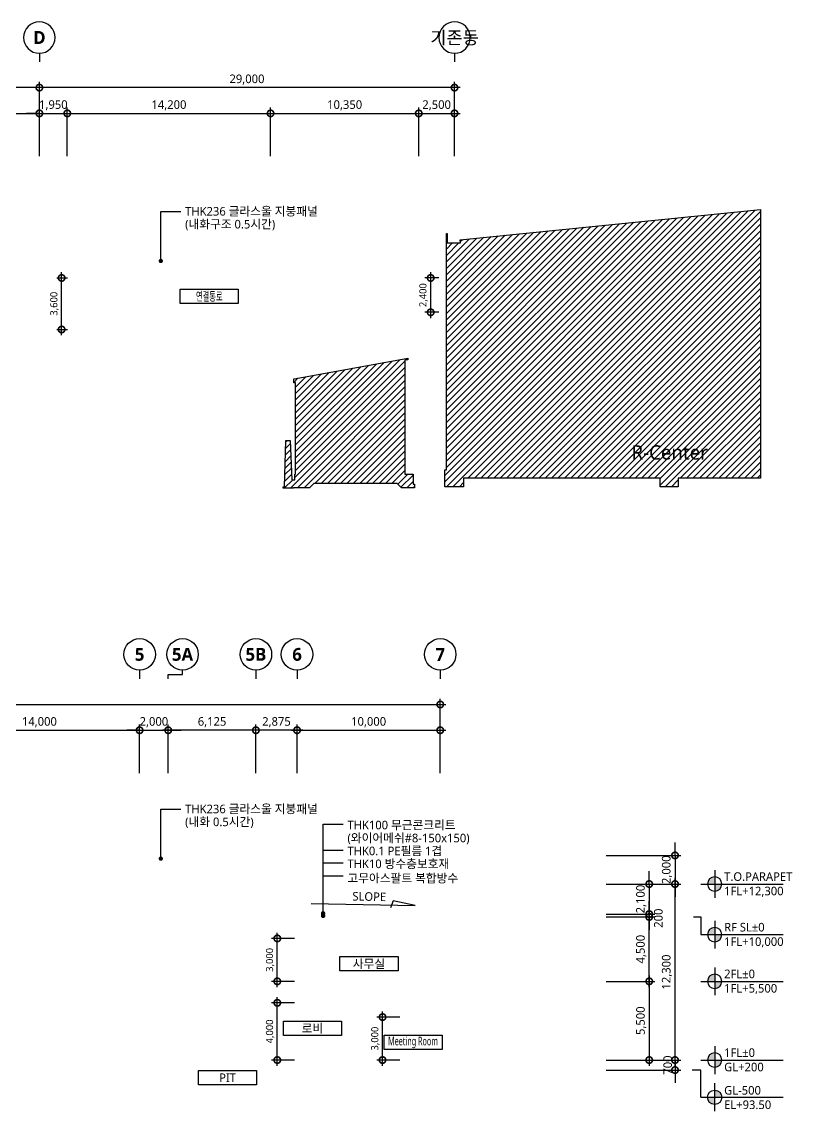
# Model space of a CAD drawing. Header units: millimetres. Extents: x 16690 to 499091, y 5875 to 101442.
# Drawn here: x 251222 to 305036, y 22869 to 98995 of the extents above; entities that cross this region are included whole.
import ezdxf
from ezdxf.enums import TextEntityAlignment as Align

# ---------------------------------------------------------------- set-up
doc = ezdxf.new("R2010")
doc.units = ezdxf.units.MM
doc.header["$LTSCALE"] = 200
doc.layers.get('DEFPOINTS').update_dxf_attribs({"color": 137})
for name, color, linetype in [('DIM', 7, 'Continuous'), ('DIM-INT', 7, 'Continuous'), ('HAT', 8, 'Continuous'), ('SYM-BUB', 3, 'Continuous'), ('SYM-LEAD', 6, 'Continuous'), ('SYM-LEVEL', 7, 'Continuous'), ('TEXT', 3, 'Continuous'), ('TEXT-NOTE', 6, 'Continuous')]:
    doc.layers.add(name, color=color, linetype=linetype)
doc.styles.add('$0$스타일1', font='malgun.ttf')
doc.styles.add('맑은고딕B', font='malgunbd.ttf')
doc.styles.add('스타일1', font='malgun.ttf')
doc.dimstyles.new('CJA', dxfattribs={"dimscale": 300, "dimtxt": 2.7, "dimasz": 1, "dimexe": 2, "dimexo": 3, "dimgap": 1, "dimtad": 1, "dimdec": 0, "dimzin": 1, "dimdsep": 46, "dimlunit": 6, "dimtxsty": '$0$스타일1', "dimblk": 'CJDOT', "dimcen": 0.09, "dimdle": 1, "dimclrd": 256, "dimclre": 256, "dimclrt": 3, "dimadec": 0, "dimazin": 0, "dimtfac": 1, "dimtdec": 0, "dimtix": 1, "dimtmove": 2, "dimatfit": 3, "dimldrblk": 'CJDOT', "dimfxl": 1, "dimtolj": 1, "dimtzin": 1, "dimarcsym": 0})
doc.dimstyles.new('DIM-QD 1', dxfattribs={"dimtxt": 3, "dimasz": 1.5, "dimexe": 1, "dimexo": 0, "dimgap": 1, "dimtad": 1, "dimdec": 3, "dimdsep": 46, "dimlunit": 6, "dimtxsty": '$0$스타일1', "dimblk1": 'ARCHTICK', "dimblk2": 'ARCHTICK', "dimsah": 1, "dimcen": 0, "dimclrd": 256, "dimclre": 256, "dimclrt": 3, "dimazin": 2, "dimtfac": 1, "dimtdec": 3, "dimtix": 1, "dimtmove": 2, "dimatfit": 3, "dimldrblk": 'ARCHTICK', "dimfxl": 1, "dimtolj": 1, "dimtzin": 0, "dimarcsym": 0})
pattern_1 = [(45, (0, -2446.67), (-224.5064, 224.5064), [])]

# ---------------------------------------------------------------- blocks, each defined once
blk = doc.blocks.new('_DotSmall')
at = {"color": 0, "linetype": 'ByBlock', "const_width": 0.5}
blk.add_lwpolyline([(-0.0625, 0, 1), (0.0625, 0, 1)], format="xyb", close=True, dxfattribs=at)
blk = doc.blocks.new('*D26')
at = {"layer": 'DEFPOINTS', "color": 0, "transparency": 16777216}
for p in [(209450, 94395), (209450, 88995), (252450, 88995)]:
    blk.add_point(p, dxfattribs=at)
at = {"layer": 'DIM', "color": 7, "lineweight": -2, "transparency": 16777216}
for p, q in [((209450, 89595), (209450, 94795)), ((252450, 89595), (252450, 94795)), ((252850, 94395), (209050, 94395))]:
    blk.add_line(p, q, dxfattribs=at)
at = {"layer": 'DIM', "color": 7, "lineweight": -2, "transparency": 16777216, "xscale": 900, "yscale": 900, "zscale": 900, "rotation": 180}
blk.add_blockref('_DotSmall', (209450, 94395), dxfattribs=at)
at = {"layer": 'DIM', "color": 7, "lineweight": -2, "transparency": 16777216, "xscale": 900, "yscale": 900, "zscale": 900}
blk.add_blockref('_DotSmall', (252450, 94395), dxfattribs=at)
at = {"layer": 'DIM', "color": 3, "transparency": 16777216, "insert": (230950, 94955), "char_height": 600, "attachment_point": 5, "style": '$0$스타일1'}
blk.add_mtext('\\A1;43,000', dxfattribs=at)
blk = doc.blocks.new('CJDOT')
blk.add_line((-2, 0), (2, 0))
at = {"const_width": 0.5}
blk.add_lwpolyline([(-0.25, 0, 1), (0.25, 0, 1)], format="xyb", close=True, dxfattribs=at)
blk = doc.blocks.new('*D28')
at = {"layer": 'DEFPOINTS', "color": 0, "transparency": 16777216}
for p in [(252450, 92595), (239450, 88995), (252450, 88995)]:
    blk.add_point(p, dxfattribs=at)
at = {"layer": 'DIM', "color": 7, "lineweight": -2, "transparency": 16777216}
for p, q in [((239450, 89595), (239450, 92995)), ((252450, 89595), (252450, 92995)), ((239050, 92595), (252850, 92595))]:
    blk.add_line(p, q, dxfattribs=at)
at = {"layer": 'DIM', "color": 7, "lineweight": -2, "transparency": 16777216, "xscale": 900, "yscale": 900, "zscale": 900, "rotation": 180}
blk.add_blockref('_DotSmall', (239450, 92595), dxfattribs=at)
at = {"layer": 'DIM', "color": 7, "lineweight": -2, "transparency": 16777216, "xscale": 900, "yscale": 900, "zscale": 900}
blk.add_blockref('_DotSmall', (252450, 92595), dxfattribs=at)
at = {"layer": 'DIM', "color": 3, "transparency": 16777216, "insert": (245950, 93157), "char_height": 600, "attachment_point": 5, "style": '$0$스타일1'}
blk.add_mtext('\\A1;13,000', dxfattribs=at)
blk = doc.blocks.new('NEW_BUB')
at = {"layer": 'SYM-BUB', "color": 6}
blk.add_line((0, 3), (0, 0), dxfattribs=at)
blk.add_circle((0, 8.5), 5.5, dxfattribs=at)
at = {"layer": 'SYM-BUB', "color": 3, "style": '맑은고딕B'}
blk.add_attdef('X', text='', height=4.5, dxfattribs=at).set_placement((0, 8.5), align=Align.MIDDLE)
blk = doc.blocks.new('*D37')
at = {"layer": 'DEFPOINTS', "color": 0, "transparency": 16777216}
for p in [(252450, 94395), (252450, 88995), (281450, 88995)]:
    blk.add_point(p, dxfattribs=at)
at = {"layer": 'DIM', "color": 7, "lineweight": -2, "transparency": 16777216}
for p, q in [((252450, 89595), (252450, 94795)), ((281450, 89595), (281450, 94795)), ((281850, 94395), (252050, 94395))]:
    blk.add_line(p, q, dxfattribs=at)
at = {"layer": 'DIM', "color": 7, "lineweight": -2, "transparency": 16777216, "xscale": 900, "yscale": 900, "zscale": 900, "rotation": 180}
blk.add_blockref('_DotSmall', (252450, 94395), dxfattribs=at)
at = {"layer": 'DIM', "color": 7, "lineweight": -2, "transparency": 16777216, "xscale": 900, "yscale": 900, "zscale": 900}
blk.add_blockref('_DotSmall', (281450, 94395), dxfattribs=at)
at = {"layer": 'DIM', "color": 3, "transparency": 16777216, "insert": (266950, 94955), "char_height": 600, "attachment_point": 5, "style": '$0$스타일1'}
blk.add_mtext('\\A1;29,000', dxfattribs=at)
blk = doc.blocks.new('*D38')
at = {"layer": 'DEFPOINTS', "color": 0, "transparency": 16777216}
for p in [(254400, 92595), (252450, 88995), (254400, 88995)]:
    blk.add_point(p, dxfattribs=at)
at = {"layer": 'DIM', "color": 7, "lineweight": -2, "transparency": 16777216}
for p, q in [((252450, 89595), (252450, 92995)), ((254400, 89595), (254400, 92995)), ((252450, 92595), (251550, 92595)), ((252450, 92595), (254400, 92595)), ((254400, 92595), (255300, 92595))]:
    blk.add_line(p, q, dxfattribs=at)
at = {"layer": 'DIM', "color": 7, "lineweight": -2, "transparency": 16777216, "xscale": 900, "yscale": 900, "zscale": 900}
blk.add_blockref('_DotSmall', (252450, 92595), dxfattribs=at)
at = {"layer": 'DIM', "color": 7, "lineweight": -2, "transparency": 16777216, "xscale": 900, "yscale": 900, "zscale": 900, "rotation": 180}
blk.add_blockref('_DotSmall', (254400, 92595), dxfattribs=at)
at = {"layer": 'DIM', "color": 3, "transparency": 16777216, "insert": (253425, 93157), "char_height": 600, "attachment_point": 5, "style": '$0$스타일1'}
blk.add_mtext('\\A1;1,950', dxfattribs=at)
blk = doc.blocks.new('*D39')
at = {"layer": 'DEFPOINTS', "color": 0, "transparency": 16777216}
for p in [(268600, 92595), (254400, 88995), (268600, 88995)]:
    blk.add_point(p, dxfattribs=at)
at = {"layer": 'DIM', "color": 7, "lineweight": -2, "transparency": 16777216}
for p, q in [((254400, 89595), (254400, 92995)), ((268600, 89595), (268600, 92995)), ((254000, 92595), (269000, 92595))]:
    blk.add_line(p, q, dxfattribs=at)
at = {"layer": 'DIM', "color": 7, "lineweight": -2, "transparency": 16777216, "xscale": 900, "yscale": 900, "zscale": 900, "rotation": 180}
blk.add_blockref('_DotSmall', (254400, 92595), dxfattribs=at)
at = {"layer": 'DIM', "color": 7, "lineweight": -2, "transparency": 16777216, "xscale": 900, "yscale": 900, "zscale": 900}
blk.add_blockref('_DotSmall', (268600, 92595), dxfattribs=at)
at = {"layer": 'DIM', "color": 3, "transparency": 16777216, "insert": (261500, 93157), "char_height": 600, "attachment_point": 5, "style": '$0$스타일1'}
blk.add_mtext('\\A1;14,200', dxfattribs=at)
blk = doc.blocks.new('*D40')
at = {"layer": 'DEFPOINTS', "color": 0, "transparency": 16777216}
for p in [(278950, 92595), (268600, 88995), (278950, 88995)]:
    blk.add_point(p, dxfattribs=at)
at = {"layer": 'DIM', "color": 7, "lineweight": -2, "transparency": 16777216}
for p, q in [((268600, 89595), (268600, 92995)), ((278950, 89595), (278950, 92995)), ((268200, 92595), (279350, 92595))]:
    blk.add_line(p, q, dxfattribs=at)
at = {"layer": 'DIM', "color": 7, "lineweight": -2, "transparency": 16777216, "xscale": 900, "yscale": 900, "zscale": 900, "rotation": 180}
blk.add_blockref('_DotSmall', (268600, 92595), dxfattribs=at)
at = {"layer": 'DIM', "color": 7, "lineweight": -2, "transparency": 16777216, "xscale": 900, "yscale": 900, "zscale": 900}
blk.add_blockref('_DotSmall', (278950, 92595), dxfattribs=at)
at = {"layer": 'DIM', "color": 3, "transparency": 16777216, "insert": (273775, 93157), "char_height": 600, "attachment_point": 5, "style": '$0$스타일1'}
blk.add_mtext('\\A1;10,350', dxfattribs=at)
blk = doc.blocks.new('*D41')
at = {"layer": 'DEFPOINTS', "color": 0, "transparency": 16777216}
for p in [(281450, 92595), (278950, 88995), (281450, 88995)]:
    blk.add_point(p, dxfattribs=at)
at = {"layer": 'DIM', "color": 7, "lineweight": -2, "transparency": 16777216}
for p, q in [((278950, 89595), (278950, 92995)), ((281450, 89595), (281450, 92995)), ((278550, 92595), (281850, 92595))]:
    blk.add_line(p, q, dxfattribs=at)
at = {"layer": 'DIM', "color": 7, "lineweight": -2, "transparency": 16777216, "xscale": 900, "yscale": 900, "zscale": 900, "rotation": 180}
blk.add_blockref('_DotSmall', (278950, 92595), dxfattribs=at)
at = {"layer": 'DIM', "color": 7, "lineweight": -2, "transparency": 16777216, "xscale": 900, "yscale": 900, "zscale": 900}
blk.add_blockref('_DotSmall', (281450, 92595), dxfattribs=at)
at = {"layer": 'DIM', "color": 3, "transparency": 16777216, "insert": (280200, 93155), "char_height": 600, "attachment_point": 5, "style": '$0$스타일1'}
blk.add_mtext('\\A1;2,500', dxfattribs=at)
blk = doc.blocks.new('*D47')
at = {"layer": 'DEFPOINTS', "color": 0, "transparency": 16777216}
for p in [(280450, 51290), (209450, 45890), (280450, 45890)]:
    blk.add_point(p, dxfattribs=at)
at = {"layer": 'DIM', "color": 7, "lineweight": -2, "transparency": 16777216}
for p, q in [((209050, 51290), (280850, 51290)), ((209450, 46490), (209450, 51690)), ((280450, 46490), (280450, 51690))]:
    blk.add_line(p, q, dxfattribs=at)
at = {"layer": 'DIM', "color": 7, "lineweight": -2, "transparency": 16777216, "xscale": 900, "yscale": 900, "zscale": 900, "rotation": 180}
blk.add_blockref('_DotSmall', (209450, 51290), dxfattribs=at)
at = {"layer": 'DIM', "color": 7, "lineweight": -2, "transparency": 16777216, "xscale": 900, "yscale": 900, "zscale": 900}
blk.add_blockref('_DotSmall', (280450, 51290), dxfattribs=at)
at = {"layer": 'DIM', "color": 3, "transparency": 16777216, "insert": (244950, 51852), "char_height": 600, "attachment_point": 5, "style": '스타일1'}
blk.add_mtext('\\A1;71,000', dxfattribs=at)
blk = doc.blocks.new('*D50')
at = {"layer": 'DEFPOINTS', "color": 0, "transparency": 16777216}
for p in [(280450, 49490), (270450, 45890), (280450, 45890)]:
    blk.add_point(p, dxfattribs=at)
at = {"layer": 'DIM', "color": 7, "lineweight": -2, "transparency": 16777216}
for p, q in [((270050, 49490), (280850, 49490)), ((270450, 46490), (270450, 49890)), ((280450, 46490), (280450, 49890))]:
    blk.add_line(p, q, dxfattribs=at)
at = {"layer": 'DIM', "color": 7, "lineweight": -2, "transparency": 16777216, "xscale": 900, "yscale": 900, "zscale": 900, "rotation": 180}
blk.add_blockref('_DotSmall', (270450, 49490), dxfattribs=at)
at = {"layer": 'DIM', "color": 7, "lineweight": -2, "transparency": 16777216, "xscale": 900, "yscale": 900, "zscale": 900}
blk.add_blockref('_DotSmall', (280450, 49490), dxfattribs=at)
at = {"layer": 'DIM', "color": 3, "transparency": 16777216, "insert": (275450, 50052), "char_height": 600, "attachment_point": 5, "style": '스타일1'}
blk.add_mtext('\\A1;10,000', dxfattribs=at)
blk = doc.blocks.new('*D51')
at = {"layer": 'DEFPOINTS', "color": 0, "transparency": 16777216}
for p in [(259450, 49490), (245450, 45890), (259450, 45890)]:
    blk.add_point(p, dxfattribs=at)
at = {"layer": 'DIM', "color": 7, "lineweight": -2, "transparency": 16777216}
for p, q in [((245050, 49490), (259850, 49490)), ((245450, 46490), (245450, 49890)), ((259450, 46490), (259450, 49890))]:
    blk.add_line(p, q, dxfattribs=at)
at = {"layer": 'DIM', "color": 7, "lineweight": -2, "transparency": 16777216, "xscale": 900, "yscale": 900, "zscale": 900, "rotation": 180}
blk.add_blockref('_DotSmall', (245450, 49490), dxfattribs=at)
at = {"layer": 'DIM', "color": 7, "lineweight": -2, "transparency": 16777216, "xscale": 900, "yscale": 900, "zscale": 900}
blk.add_blockref('_DotSmall', (259450, 49490), dxfattribs=at)
at = {"layer": 'DIM', "color": 3, "transparency": 16777216, "insert": (252450, 50052), "char_height": 600, "attachment_point": 5, "style": '스타일1'}
blk.add_mtext('\\A1;14,000', dxfattribs=at)
blk = doc.blocks.new('*D52')
at = {"layer": 'DEFPOINTS', "color": 0, "transparency": 16777216}
for p in [(291450, 38744), (296850, 38744), (291450, 26444)]:
    blk.add_point(p, dxfattribs=at)
at = {"layer": 'DIM', "color": 7, "lineweight": -2, "transparency": 16777216}
for p, q in [((296850, 26044), (296850, 39144)), ((292050, 38744), (297250, 38744)), ((292050, 26444), (297250, 26444))]:
    blk.add_line(p, q, dxfattribs=at)
at = {"layer": 'DIM', "color": 7, "lineweight": -2, "transparency": 16777216, "xscale": 900, "yscale": 900, "zscale": 900}
for p, rotation in [((296850, 38744), 90), ((296850, 26444), 270)]:
    blk.add_blockref('_DotSmall', p, dxfattribs=dict(at, rotation=rotation))
at = {"layer": 'DIM', "color": 3, "transparency": 16777216, "insert": (296288, 32594), "char_height": 600, "attachment_point": 5, "rotation": 90, "style": '$0$스타일1'}
blk.add_mtext('\\A1;12,300', dxfattribs=at)
blk = doc.blocks.new('*D53')
at = {"layer": 'DEFPOINTS', "color": 0, "transparency": 16777216}
for p in [(291450, 31944), (291450, 26444), (295050, 26444)]:
    blk.add_point(p, dxfattribs=at)
at = {"layer": 'DIM', "color": 7, "lineweight": -2, "transparency": 16777216}
for p, q in [((295050, 32344), (295050, 26044)), ((292050, 31944), (295450, 31944)), ((292050, 26444), (295450, 26444))]:
    blk.add_line(p, q, dxfattribs=at)
at = {"layer": 'DIM', "color": 7, "lineweight": -2, "transparency": 16777216, "xscale": 900, "yscale": 900, "zscale": 900}
for p, rotation in [((295050, 31944), 90), ((295050, 26444), 270)]:
    blk.add_blockref('_DotSmall', p, dxfattribs=dict(at, rotation=rotation))
at = {"layer": 'DIM', "color": 3, "transparency": 16777216, "insert": (294490, 29194), "char_height": 600, "attachment_point": 5, "rotation": 90, "style": '$0$스타일1'}
blk.add_mtext('\\A1;5,500', dxfattribs=at)
blk = doc.blocks.new('*D54')
at = {"layer": 'DEFPOINTS', "color": 0, "transparency": 16777216}
for p in [(291450, 36444), (295050, 36444), (291450, 31944)]:
    blk.add_point(p, dxfattribs=at)
at = {"layer": 'DIM', "color": 7, "lineweight": -2, "transparency": 16777216}
for p, q in [((295050, 31544), (295050, 36844)), ((292050, 36444), (295450, 36444)), ((292050, 31944), (295450, 31944))]:
    blk.add_line(p, q, dxfattribs=at)
at = {"layer": 'DIM', "color": 7, "lineweight": -2, "transparency": 16777216, "xscale": 900, "yscale": 900, "zscale": 900}
for p, rotation in [((295050, 36444), 90), ((295050, 31944), 270)]:
    blk.add_blockref('_DotSmall', p, dxfattribs=dict(at, rotation=rotation))
at = {"layer": 'DIM', "color": 3, "transparency": 16777216, "insert": (294490, 34194), "char_height": 600, "attachment_point": 5, "rotation": 90, "style": '$0$스타일1'}
blk.add_mtext('\\A1;4,500', dxfattribs=at)
blk = doc.blocks.new('*D55')
at = {"layer": 'DEFPOINTS', "color": 0, "transparency": 16777216}
for p in [(291450, 26444), (291450, 25744), (296850, 25744)]:
    blk.add_point(p, dxfattribs=at)
at = {"layer": 'DIM', "color": 7, "lineweight": -2, "transparency": 16777216}
for p, q in [((296850, 26444), (296850, 27344)), ((292050, 26444), (297250, 26444)), ((296850, 26444), (296850, 25744)), ((292050, 25744), (297250, 25744)), ((296850, 25744), (296850, 24844))]:
    blk.add_line(p, q, dxfattribs=at)
at = {"layer": 'DIM', "color": 7, "lineweight": -2, "transparency": 16777216, "xscale": 900, "yscale": 900, "zscale": 900}
for p, rotation in [((296850, 26444), 270), ((296850, 25744), 90)]:
    blk.add_blockref('_DotSmall', p, dxfattribs=dict(at, rotation=rotation))
at = {"layer": 'DIM', "color": 3, "transparency": 16777216, "insert": (296340, 26094), "char_height": 600, "attachment_point": 5, "rotation": 90, "style": '$0$스타일1'}
blk.add_mtext('\\A1;700', dxfattribs=at)
blk = doc.blocks.new('*D56')
at = {"layer": 'DEFPOINTS', "color": 0, "transparency": 16777216}
for p in [(291450, 38744), (291450, 36644), (295050, 36644)]:
    blk.add_point(p, dxfattribs=at)
at = {"layer": 'DIM', "color": 7, "lineweight": -2, "transparency": 16777216}
for p, q in [((295050, 38744), (295050, 39644)), ((292050, 38744), (295450, 38744)), ((295050, 38744), (295050, 36644)), ((292050, 36644), (295450, 36644)), ((295050, 36644), (295050, 35744))]:
    blk.add_line(p, q, dxfattribs=at)
at = {"layer": 'DIM', "color": 7, "lineweight": -2, "transparency": 16777216, "xscale": 900, "yscale": 900, "zscale": 900}
for p, rotation in [((295050, 38744), 270), ((295050, 36644), 90)]:
    blk.add_blockref('_DotSmall', p, dxfattribs=dict(at, rotation=rotation))
at = {"layer": 'DIM', "color": 3, "transparency": 16777216, "insert": (294488, 37694), "char_height": 600, "attachment_point": 5, "rotation": 90, "style": '$0$스타일1'}
blk.add_mtext('\\A1;2,100', dxfattribs=at)
blk = doc.blocks.new('LEVEL1')
at = {"layer": 'SYM-LEVEL'}
h = blk.add_hatch(color=6, dxfattribs=at)
edge = h.paths.add_edge_path()
edge.add_ellipse((4.87, 0), major_axis=(1.77, 1.77), ratio=1, start_angle=405, end_angle=495)
edge.add_line((2.37, 0), (4.87, 0))
edge.add_line((4.87, 0), (4.87, 2.5))
edge = h.paths.add_edge_path()
edge.add_ellipse((4.87, 0), major_axis=(1.77, 1.77), ratio=1, start_angle=225, end_angle=315)
edge.add_line((7.37, 0), (4.87, 0))
edge.add_line((4.87, 0), (4.87, -2.5))
at = {"layer": 'SYM-LEVEL', "color": 6}
for p, q in [((4.87, 4.87), (4.87, -4.87)), ((0, 0), (9.74, 0)), ((9.07, 0), (28.8, 0))]:
    blk.add_line(p, q, dxfattribs=at)
blk.add_ellipse((4.87, 0), major_axis=(1.77, 1.77), ratio=1, start_param=5.497787, end_param=11.780972, dxfattribs=at)
at = {"layer": 'SYM-LEVEL', "color": 3, "style": '스타일1'}
for tag, p in [('1층-바닥마감', (8.16, 1.11)), ('EL-+100', (8.16, -3.93))]:
    blk.add_attdef(tag, p, '', height=3, dxfattribs=at)
blk = doc.blocks.new('*D46')
at = {"layer": 'DEFPOINTS', "color": 0, "transparency": 16777216}
for p in [(269070, 30444), (270870, 30444), (270870, 26444)]:
    blk.add_point(p, dxfattribs=at)
at = {"layer": 'DIM-INT', "color": 7, "lineweight": -2, "transparency": 16777216}
for p, q in [((269070, 26044), (269070, 30844)), ((270270, 30444), (268670, 30444)), ((270270, 26444), (268670, 26444))]:
    blk.add_line(p, q, dxfattribs=at)
at = {"layer": 'DIM-INT', "color": 7, "lineweight": -2, "transparency": 16777216, "xscale": 900, "yscale": 900, "zscale": 900}
for p, rotation in [((269070, 30444), 90), ((269070, 26444), 270)]:
    blk.add_blockref('_DotSmall', p, dxfattribs=dict(at, rotation=rotation))
at = {"layer": 'DIM-INT', "color": 3, "transparency": 16777216, "insert": (268570, 28444), "char_height": 500, "attachment_point": 5, "rotation": 90, "style": '스타일1'}
blk.add_mtext('\\A1;4,000', dxfattribs=at)
blk = doc.blocks.new('*D57')
at = {"layer": 'DEFPOINTS', "color": 0, "transparency": 16777216}
for p in [(291450, 40744), (291450, 38744), (296850, 38744)]:
    blk.add_point(p, dxfattribs=at)
at = {"layer": 'DIM', "color": 7, "lineweight": -2, "transparency": 16777216}
for p, q in [((296850, 40744), (296850, 41644)), ((292050, 40744), (297250, 40744)), ((296850, 40744), (296850, 38744)), ((292050, 38744), (297250, 38744)), ((296850, 38744), (296850, 37844))]:
    blk.add_line(p, q, dxfattribs=at)
at = {"layer": 'DIM', "color": 7, "lineweight": -2, "transparency": 16777216, "xscale": 900, "yscale": 900, "zscale": 900}
for p, rotation in [((296850, 40744), 270), ((296850, 38744), 90)]:
    blk.add_blockref('_DotSmall', p, dxfattribs=dict(at, rotation=rotation))
at = {"layer": 'DIM', "color": 3, "transparency": 16777216, "insert": (296290, 39744), "char_height": 600, "attachment_point": 5, "rotation": 90, "style": '$0$스타일1'}
blk.add_mtext('\\A1;2,000', dxfattribs=at)
blk = doc.blocks.new('room-1')
at = {"layer": 'TEXT-NOTE', "color": 6}
for p, q in [((0, 5), (20.29, 5)), ((0, 0), (0, 5)), ((20.29, 5), (20.29, 0)), ((20.29, 0), (0, 0))]:
    blk.add_line(p, q, dxfattribs=at)
at = {"layer": 'TEXT-NOTE', "color": 3, "style": '스타일1'}
blk.add_attdef('실명', text='', height=3, dxfattribs=at).set_placement((10.15, 2.59), align=Align.MIDDLE)
blk = doc.blocks.new('*D58')
at = {"layer": 'DEFPOINTS', "color": 0, "transparency": 16777216}
for p in [(269070, 34944), (270870, 34944), (270870, 31944)]:
    blk.add_point(p, dxfattribs=at)
at = {"layer": 'DIM-INT', "color": 7, "lineweight": -2, "transparency": 16777216}
for p, q in [((269070, 31544), (269070, 35344)), ((270270, 34944), (268670, 34944)), ((270270, 31944), (268670, 31944))]:
    blk.add_line(p, q, dxfattribs=at)
at = {"layer": 'DIM-INT', "color": 7, "lineweight": -2, "transparency": 16777216, "xscale": 900, "yscale": 900, "zscale": 900}
for p, rotation in [((269070, 34944), 90), ((269070, 31944), 270)]:
    blk.add_blockref('_DotSmall', p, dxfattribs=dict(at, rotation=rotation))
at = {"layer": 'DIM-INT', "color": 3, "transparency": 16777216, "insert": (268570, 33444), "char_height": 500, "attachment_point": 5, "rotation": 90, "style": '스타일1'}
blk.add_mtext('\\A1;3,000', dxfattribs=at)
blk = doc.blocks.new('*D73')
at = {"layer": 'DEFPOINTS', "color": 0, "transparency": 16777216}
for p in [(253058, 81095), (254005, 81095), (253058, 77495)]:
    blk.add_point(p, dxfattribs=at)
at = {"layer": 'DIM-INT', "color": 7, "lineweight": -2, "transparency": 16777216}
for p, q in [((254005, 77095), (254005, 81495)), ((253658, 81095), (254405, 81095)), ((253658, 77495), (254405, 77495))]:
    blk.add_line(p, q, dxfattribs=at)
at = {"layer": 'DIM-INT', "color": 7, "lineweight": -2, "transparency": 16777216, "xscale": 900, "yscale": 900, "zscale": 900}
for p, rotation in [((254005, 81095), 90), ((254005, 77495), 270)]:
    blk.add_blockref('_DotSmall', p, dxfattribs=dict(at, rotation=rotation))
at = {"layer": 'DIM-INT', "color": 3, "transparency": 16777216, "insert": (253505, 79295), "char_height": 500, "attachment_point": 5, "rotation": 90, "style": '스타일1'}
blk.add_mtext('\\A1;3,600', dxfattribs=at)
blk = doc.blocks.new('*D74')
at = {"layer": 'DEFPOINTS', "color": 0, "transparency": 16777216}
for p in [(279783, 81095), (280962, 81095), (280962, 78695)]:
    blk.add_point(p, dxfattribs=at)
at = {"layer": 'DIM-INT', "color": 7, "lineweight": -2, "transparency": 16777216}
for p, q in [((279783, 78295), (279783, 81495)), ((280362, 81095), (279383, 81095)), ((280362, 78695), (279383, 78695))]:
    blk.add_line(p, q, dxfattribs=at)
at = {"layer": 'DIM-INT', "color": 7, "lineweight": -2, "transparency": 16777216, "xscale": 900, "yscale": 900, "zscale": 900}
for p, rotation in [((279783, 81095), 90), ((279783, 78695), 270)]:
    blk.add_blockref('_DotSmall', p, dxfattribs=dict(at, rotation=rotation))
at = {"layer": 'DIM-INT', "color": 3, "transparency": 16777216, "insert": (279283, 79895), "char_height": 500, "attachment_point": 5, "rotation": 90, "style": '스타일1'}
blk.add_mtext('\\A1;2,400', dxfattribs=at)
blk = doc.blocks.new('*D78')
at = {"layer": 'DEFPOINTS', "color": 0, "transparency": 16777216}
for p in [(276420, 29444), (278220, 29444), (278220, 26444)]:
    blk.add_point(p, dxfattribs=at)
at = {"layer": 'DIM-INT', "color": 7, "lineweight": -2, "transparency": 16777216}
for p, q in [((276420, 26044), (276420, 29844)), ((277620, 29444), (276020, 29444)), ((277620, 26444), (276020, 26444))]:
    blk.add_line(p, q, dxfattribs=at)
at = {"layer": 'DIM-INT', "color": 7, "lineweight": -2, "transparency": 16777216, "xscale": 900, "yscale": 900, "zscale": 900}
for p, rotation in [((276420, 29444), 90), ((276420, 26444), 270)]:
    blk.add_blockref('_DotSmall', p, dxfattribs=dict(at, rotation=rotation))
at = {"layer": 'DIM-INT', "color": 3, "transparency": 16777216, "insert": (275920, 27944), "char_height": 500, "attachment_point": 5, "rotation": 90, "style": '스타일1'}
blk.add_mtext('\\A1;3,000', dxfattribs=at)
blk = doc.blocks.new('_ARCHTICK')
at = {"color": 0, "linetype": 'ByBlock', "const_width": 0.15}
blk.add_lwpolyline([(-0.5, -0.5), (0.5, 0.5)], dxfattribs=at)
blk = doc.blocks.new('*D112')
at = {"layer": 'DEFPOINTS', "color": 0, "transparency": 16777216}
for p in [(291450, 36644), (295050, 36644), (291450, 36444)]:
    blk.add_point(p, dxfattribs=at)
at = {"layer": 'DIM', "color": 7, "lineweight": -2, "transparency": 16777216}
for p, q in [((295050, 36644), (295050, 37544)), ((292050, 36644), (295450, 36644)), ((295050, 36444), (295050, 36644)), ((292050, 36444), (295450, 36444)), ((295050, 36444), (295050, 35544))]:
    blk.add_line(p, q, dxfattribs=at)
at = {"layer": 'DIM', "color": 7, "lineweight": -2, "transparency": 16777216, "xscale": 900, "yscale": 900, "zscale": 900}
for p, rotation in [((295050, 36644), 270), ((295050, 36444), 90)]:
    blk.add_blockref('_DotSmall', p, dxfattribs=dict(at, rotation=rotation))
at = {"layer": 'DIM', "color": 3, "transparency": 16777216, "insert": (295690, 36360), "char_height": 600, "attachment_point": 5, "rotation": 90, "style": '$0$스타일1'}
blk.add_mtext('\\A1;200', dxfattribs=at)
blk = doc.blocks.new('SLOPE22')
at = {"layer": 'SYM-LEVEL', "color": 6}
blk.add_lwpolyline([(-36.41, 0), (0, 0), (-7.75, 1.5), (-8.7, -1)], dxfattribs=at)
at = {"layer": 'SYM-LEVEL', "color": 3, "style": '스타일1'}
blk.add_attdef('SLOPE:1/100', text='', height=3, dxfattribs=at).set_placement((-9.25, 1.33), align=Align.RIGHT)
blk = doc.blocks.new('*D116')
at = {"layer": 'DEFPOINTS', "color": 0, "transparency": 16777216}
for p in [(261450, 49490), (259450, 45890), (261450, 45890)]:
    blk.add_point(p, dxfattribs=at)
at = {"layer": 'DIM', "color": 7, "lineweight": -2, "transparency": 16777216}
for p, q in [((259450, 49490), (258550, 49490)), ((259450, 46490), (259450, 49890)), ((259450, 49490), (261450, 49490)), ((261450, 46490), (261450, 49890)), ((261450, 49490), (262350, 49490))]:
    blk.add_line(p, q, dxfattribs=at)
at = {"layer": 'DIM', "color": 7, "lineweight": -2, "transparency": 16777216, "xscale": 900, "yscale": 900, "zscale": 900}
blk.add_blockref('_DotSmall', (259450, 49490), dxfattribs=at)
at = {"layer": 'DIM', "color": 7, "lineweight": -2, "transparency": 16777216, "xscale": 900, "yscale": 900, "zscale": 900, "rotation": 180}
blk.add_blockref('_DotSmall', (261450, 49490), dxfattribs=at)
at = {"layer": 'DIM', "color": 3, "transparency": 16777216, "insert": (260450, 50051), "char_height": 600, "attachment_point": 5, "style": '스타일1'}
blk.add_mtext('\\A1;2,000', dxfattribs=at)
blk = doc.blocks.new('*D117')
at = {"layer": 'DEFPOINTS', "color": 0, "transparency": 16777216}
for p in [(261450, 49490), (261450, 45890), (267575, 45890)]:
    blk.add_point(p, dxfattribs=at)
at = {"layer": 'DIM', "color": 7, "lineweight": -2, "transparency": 16777216}
for p, q in [((267975, 49490), (261050, 49490)), ((261450, 46490), (261450, 49890)), ((267575, 46490), (267575, 49890))]:
    blk.add_line(p, q, dxfattribs=at)
at = {"layer": 'DIM', "color": 7, "lineweight": -2, "transparency": 16777216, "xscale": 900, "yscale": 900, "zscale": 900, "rotation": 180}
blk.add_blockref('_DotSmall', (261450, 49490), dxfattribs=at)
at = {"layer": 'DIM', "color": 7, "lineweight": -2, "transparency": 16777216, "xscale": 900, "yscale": 900, "zscale": 900}
blk.add_blockref('_DotSmall', (267575, 49490), dxfattribs=at)
at = {"layer": 'DIM', "color": 3, "transparency": 16777216, "insert": (264513, 50052), "char_height": 600, "attachment_point": 5, "style": '스타일1'}
blk.add_mtext('\\A1;6,125', dxfattribs=at)
blk = doc.blocks.new('*D118')
at = {"layer": 'DEFPOINTS', "color": 0, "transparency": 16777216}
for p in [(267575, 49490), (267575, 45890), (270450, 45890)]:
    blk.add_point(p, dxfattribs=at)
at = {"layer": 'DIM', "color": 7, "lineweight": -2, "transparency": 16777216}
for p, q in [((270850, 49490), (267175, 49490)), ((267575, 46490), (267575, 49890)), ((270450, 46490), (270450, 49890))]:
    blk.add_line(p, q, dxfattribs=at)
at = {"layer": 'DIM', "color": 7, "lineweight": -2, "transparency": 16777216, "xscale": 900, "yscale": 900, "zscale": 900, "rotation": 180}
blk.add_blockref('_DotSmall', (267575, 49490), dxfattribs=at)
at = {"layer": 'DIM', "color": 7, "lineweight": -2, "transparency": 16777216, "xscale": 900, "yscale": 900, "zscale": 900}
blk.add_blockref('_DotSmall', (270450, 49490), dxfattribs=at)
at = {"layer": 'DIM', "color": 3, "transparency": 16777216, "insert": (269012, 50051), "char_height": 600, "attachment_point": 5, "style": '스타일1'}
blk.add_mtext('\\A1;2,875', dxfattribs=at)

msp = doc.modelspace()

# ---------------------------------------------------------------- hatches: boundary and pattern name
at = {"layer": 'HAT'}
h = msp.add_hatch(dxfattribs=at)
h.set_pattern_fill('ANSI31', color=252, scale=100)
h.set_pattern_definition(pattern_1)
h.paths.add_polyline_path([(302815.1, 67109.6), (302815.1, 85867.8), (281837.4, 83770.1), (281837.4, 83669.6), (281875, 83677.1), (281875, 83541.7), (280930, 83541.7), (280930, 84194.9), (280880, 84194.9), (280880, 67694.9), (280775, 67694.9), (280775, 66509.6), (282073.5, 66509.6), (282073.5, 67109.6), (295823.5, 67109.6), (295823.5, 66509.6), (297073.5, 66509.6), (297073.5, 67109.6)])
h = msp.add_hatch(dxfattribs=at)
h.set_pattern_fill('ANSI31', color=252, scale=100)
h.set_pattern_definition(pattern_1)
h.paths.add_polyline_path([(270218.6, 74052.5), (270378.6, 74061.6), (278178.6, 75478.8), (278196.5, 75380.4), (277984.3, 75341.9), (277978.6, 73819.9), (277978.6, 67394.9), (278553.6, 67394.9), (278553.6, 66694.9), (278653.6, 66694.9), (278653.6, 66434.9), (277745.9, 66434.9), (277431.8, 66734.9), (271611.3, 66734.9), (271311.3, 66434.9), (270203.6, 66434.9), (270203.6, 66394.9), (269483.3, 66394.9), (269483.3, 66494.9), (269583.3, 66494.9), (269673.3, 69744.9), (269973.3, 69744.9), (270083.3, 66994.9), (270303.6, 66994.9), (270303.6, 67394.9), (270337.1, 67394.9), (270337.1, 73773.8), (270218.6, 73773.8)])

# ---------------------------------------------------------------- linework, layer by layer
for points in [[(280880, 84194.9), (280930, 84194.9), (280930, 83541.7), (281875, 83541.7), (281875, 83677.1), (281837.4, 83669.6), (281837.4, 83770.1), (302815.1, 85867.8), (302815.1, 67109.6)], [(302815.1, 67109.6), (297073.5, 67109.6), (297073.5, 66509.6), (295823.5, 66509.6), (295823.5, 67109.6), (282073.5, 67109.6), (282073.5, 66509.6), (280775, 66509.6), (280775, 67694.9), (280880, 67694.9), (280880, 84194.9)]]:
    msp.add_lwpolyline(points, dxfattribs=at)
msp.add_lwpolyline([(270218.6, 74052.5), (270378.6, 74061.6), (278178.6, 75478.8), (278196.5, 75380.4), (277984.3, 75341.9), (277978.6, 73819.9), (277978.6, 67394.9), (278553.6, 67394.9), (278553.6, 66694.9), (278653.6, 66694.9), (278653.6, 66434.9), (277745.9, 66434.9), (277431.8, 66734.9), (271611.3, 66734.9), (271311.3, 66434.9), (270203.6, 66434.9), (270203.6, 66394.9), (269483.3, 66394.9), (269483.3, 66494.9), (269583.3, 66494.9), (269673.3, 69744.9), (269973.3, 69744.9), (270083.3, 66994.9), (270303.6, 66994.9), (270303.6, 67394.9), (270337.1, 67394.9), (270337.1, 73773.8), (270218.6, 73773.8)], close=True, dxfattribs=at)
at = {"layer": 'SYM-BUB', "color": 6}
msp.add_lwpolyline([(261450, 53090.3), (261450, 53390.3), (262450, 53390.3), (262450, 53690.3)], dxfattribs=at)
msp.add_circle((262450, 54790.3), 1100, dxfattribs=at)
at = {"layer": 'SYM-LEAD'}
msp.add_lwpolyline([(298150, 36443.6), (298650, 36443.6), (298650, 35206.6), (299418, 35206.6)], dxfattribs=at)
at = {"layer": 'SYM-LEVEL', "color": 6}
msp.add_lwpolyline([(298650, 23843.6), (298650, 25743.6), (298050, 25743.6)], dxfattribs=at)

# ---------------------------------------------------------------- block references
at = {"layer": 'SYM-BUB'}
ref = msp.add_blockref('NEW_BUB', (252450, 96194.9), dxfattribs=dict(at, xscale=-200.0000000000001, yscale=200.0000000000001, zscale=200.0000000000001))
ref.add_attrib('X', 'D', dxfattribs={"color": 3, "height": 900, "style": '맑은고딕B'}).set_placement((252450, 97894.9), align=Align.MIDDLE)
ref = msp.add_blockref('NEW_BUB', (281450, 96194.9), dxfattribs=dict(at, xscale=-200.0000000000001, yscale=200.0000000000001, zscale=200.0000000000001))
ref.add_attrib('X', '기존동', dxfattribs={"color": 3, "height": 900, "style": '맑은고딕B'}).set_placement((281450, 97894.9), align=Align.MIDDLE)
at = {"layer": 'SYM-BUB', "xscale": 200.0000000000001, "yscale": 200.0000000000001, "zscale": 200.0000000000001}
for p, values in [((259450, 53090.3), {'X': '5'}), ((267575, 53090.3), {'X': '5B'}), ((270450, 53090.3), {'X': '6'}), ((280450, 53090.3), {'X': '7'})]:
    msp.add_blockref('NEW_BUB', p, dxfattribs=at).add_auto_attribs(values)
at = {"layer": 'SYM-LEVEL', "xscale": 200.000000000167, "yscale": 200.000000000167, "zscale": 200.000000000167}
for p, values in [((298650, 38743.6), {'EL-+100': '1FL+12,300', '1층-바닥마감': 'T.O.PARAPET'}), ((298650, 35206.6), {'EL-+100': '1FL+10,000', '1층-바닥마감': 'RF SL±0'}), ((298650, 31943.6), {'EL-+100': '1FL+5,500', '1층-바닥마감': '2FL±0'}), ((298650, 26443.6), {'EL-+100': 'GL+200', '1층-바닥마감': '1FL±0'})]:
    msp.add_blockref('LEVEL1', p, dxfattribs=at).add_auto_attribs(values)
at = {"layer": 'SYM-LEVEL', "xscale": 200.0000000001909, "yscale": 200.0000000001909, "zscale": 200.0000000001909, "rotation": 358.7901317143464}
msp.add_blockref('SLOPE22', (278710.6, 37235.6), dxfattribs=at).add_auto_attribs({'SLOPE:1/100': 'SLOPE '})
at = {"layer": 'SYM-LEVEL'}
ref = msp.add_blockref('LEVEL1', (298650, 23843.6), dxfattribs=dict(at, xscale=-200.000000000167, yscale=200.000000000167, zscale=200.000000000167, rotation=180))
ref.add_attrib('EL-+100', 'GL-500', (300281.4, 24029.7), dxfattribs={"color": 3, "height": 600, "style": '스타일1'})
ref.add_attrib('1층-바닥마감', 'EL+93.50', (300281.4, 23023), dxfattribs={"color": 3, "height": 600, "style": '스타일1'})
at = {"layer": 'TEXT-NOTE'}
ref = msp.add_blockref('room-1', (262287.6, 79320.2), dxfattribs=dict(at, xscale=200.000000000167, yscale=200.000000000167, zscale=200.000000000167))
ref.add_attrib('실명', '연결통로', dxfattribs={"color": 3, "height": 600, "style": '스타일1', "width": 0.6}).set_placement((264317.1, 79820.2), align=Align.MIDDLE)
ref = msp.add_blockref('room-1', (273442.7, 32680.6), dxfattribs=dict(at, xscale=200.000000000167, yscale=200.000000000167, zscale=200.000000000167))
ref.add_attrib('실명', '사무실', dxfattribs={"color": 3, "height": 600, "style": '스타일1'}).set_placement((275472.2, 33180.6), align=Align.MIDDLE)
ref = msp.add_blockref('room-1', (269492.7, 28170.6), dxfattribs=dict(at, xscale=200.000000000167, yscale=200.000000000167, zscale=200.000000000167))
ref.add_attrib('실명', '로비', dxfattribs={"color": 3, "height": 600, "style": '스타일1'}).set_placement((271522.2, 28670.6), align=Align.MIDDLE)
ref = msp.add_blockref('room-1', (276522.7, 27180.6), dxfattribs=dict(at, xscale=200.000000000167, yscale=200.000000000167, zscale=200.000000000167))
ref.add_attrib('실명', 'Meeting Room', dxfattribs={"color": 3, "height": 600, "style": '스타일1', "width": 0.6}).set_placement((278552.2, 27680.6), align=Align.MIDDLE)
ref = msp.add_blockref('room-1', (263563.6, 24710.3), dxfattribs=dict(at, xscale=200.000000000167, yscale=200.000000000167, zscale=200.000000000167))
ref.add_attrib('실명', 'PIT', dxfattribs={"color": 3, "height": 600, "style": '스타일1'}).set_placement((265593, 25210.3), align=Align.MIDDLE)

# ---------------------------------------------------------------- texts
at = {"layer": 'SYM-BUB', "color": 3, "style": '맑은고딕B'}
msp.add_attdef('5A', text='X', height=900, dxfattribs=at).set_placement((262450, 54790.3), align=Align.MIDDLE)
at = {"layer": 'TEXT', "color": 3, "style": '스타일1'}
for s, p in [('THK236 글라스울 지붕패널', (262631.4, 85452.5)), ('(내화구조 0.5시간)', (262631.4, 84552.5)), ('THK236 글라스울 지붕패널', (262631.4, 43689.2)), ('(내화 0.5시간)', (262631.4, 42789.2)), ('THK100 무근콘크리트', (273970, 42566.5)), ('(와이어메쉬#8-150x150)', (273970, 41659.2)), ('THK0.1 PE필름 1겹 ', (273970, 40755.9)), ('THK10 방수층보호재', (273970, 39855.9)), ('고무아스팔트 복합방수 ', (273970, 38848.3))]:
    msp.add_text(s, height=600, dxfattribs=at).set_placement(p)
at = {"layer": 'TEXT', "style": '스타일1'}
msp.add_text('R-Center', height=1000, dxfattribs=at).set_placement((296479.1, 68904.6), align=Align.MIDDLE_CENTER)

# ---------------------------------------------------------------- dimensions: what is measured, and where the dimension line sits
at = {"layer": 'DIM'}
for base, p1, p2, override, picture, middle in [((209450, 94394.9), (252450, 88994.9), (209450, 88994.9), {"dimscale": 200, "dimtxt": 3, "dimasz": 4.5, "dimblk1": 'DotSmall', "dimblk2": 'DotSmall', "dimsah": 1, "dimdle": 2, "dimclrd": 7, "dimclre": 7}, '*D26', (230950, 94955.3)), ((252450, 94394.9), (281450, 88994.9), (252450, 88994.9), {"dimscale": 200, "dimtxt": 3, "dimasz": 4.5, "dimblk1": 'DotSmall', "dimblk2": 'DotSmall', "dimsah": 1, "dimdle": 2, "dimclrd": 7, "dimclre": 7}, '*D37', (266950, 94955.3)), ((252450, 92594.9), (239450, 88994.9), (252450, 88994.9), {"dimscale": 200, "dimtxt": 3, "dimasz": 4.5, "dimblk1": 'DotSmall', "dimblk2": 'DotSmall', "dimsah": 1, "dimdle": 2, "dimclrd": 7, "dimclre": 7}, '*D28', (245950, 93156.9)), ((259450, 49490.3), (245450, 45890.3), (259450, 45890.3), {"dimscale": 200, "dimtxt": 3, "dimasz": 4.5, "dimtxsty": '스타일1', "dimblk1": 'DotSmall', "dimblk2": 'DotSmall', "dimsah": 1, "dimdle": 2, "dimclrd": 7, "dimclre": 7}, '*D51', (252450, 50052.3)), ((261450, 49490.3), (259450, 45890.3), (261450, 45890.3), {"dimscale": 200, "dimtxt": 3, "dimasz": 4.5, "dimtxsty": '스타일1', "dimblk1": 'DotSmall', "dimblk2": 'DotSmall', "dimsah": 1, "dimdle": 2, "dimclrd": 7, "dimclre": 7}, '*D116', (260450, 50050.6)), ((280450, 49490.3), (270450, 45890.3), (280450, 45890.3), {"dimscale": 200, "dimtxt": 3, "dimasz": 4.5, "dimtxsty": '스타일1', "dimblk1": 'DotSmall', "dimblk2": 'DotSmall', "dimsah": 1, "dimdle": 2, "dimclrd": 7, "dimclre": 7}, '*D50', (275450, 50052.3))]:
    dim = msp.add_linear_dim(base=base, p1=p1, p2=p2, dimstyle='CJA', override=override, dxfattribs=at)
    dim.commit()
    dim.dimension.update_dxf_attribs({"geometry": picture, "text_midpoint": middle})
for base, p1, p2, angle, override, picture, middle in [((254400, 92594.9), (252450, 88994.9), (254400, 88994.9), 180, {"dimscale": 200, "dimtxt": 3, "dimasz": 4.5, "dimblk1": 'DotSmall', "dimblk2": 'DotSmall', "dimsah": 1, "dimdle": 2, "dimclrd": 7, "dimclre": 7}, '*D38', (253425, 93156.9)), ((268600, 92594.9), (254400, 88994.9), (268600, 88994.9), 180, {"dimscale": 200, "dimtxt": 3, "dimasz": 4.5, "dimblk1": 'DotSmall', "dimblk2": 'DotSmall', "dimsah": 1, "dimdle": 2, "dimclrd": 7, "dimclre": 7}, '*D39', (261500, 93156.9)), ((278950, 92594.9), (268600, 88994.9), (278950, 88994.9), 180, {"dimscale": 200, "dimtxt": 3, "dimasz": 4.5, "dimblk1": 'DotSmall', "dimblk2": 'DotSmall', "dimsah": 1, "dimdle": 2, "dimclrd": 7, "dimclre": 7}, '*D40', (273775, 93156.9)), ((281450, 92594.9), (278950, 88994.9), (281450, 88994.9), 180, {"dimscale": 200, "dimtxt": 3, "dimasz": 4.5, "dimblk1": 'DotSmall', "dimblk2": 'DotSmall', "dimsah": 1, "dimdle": 2, "dimclrd": 7, "dimclre": 7}, '*D41', (280200, 93155.3)), ((280450, 51290.3), (209450, 45890.3), (280450, 45890.3), 180, {"dimscale": 200, "dimtxt": 3, "dimasz": 4.5, "dimtxsty": '스타일1', "dimblk1": 'DotSmall', "dimblk2": 'DotSmall', "dimsah": 1, "dimdle": 2, "dimclrd": 7, "dimclre": 7}, '*D47', (244950, 51852.3)), ((261450, 49490.3), (267575, 45890.3), (261450, 45890.3), 180, {"dimscale": 200, "dimtxt": 3, "dimasz": 4.5, "dimtxsty": '스타일1', "dimblk1": 'DotSmall', "dimblk2": 'DotSmall', "dimsah": 1, "dimdle": 2, "dimclrd": 7, "dimclre": 7}, '*D117', (264512.5, 50052.3)), ((267575, 49490.3), (270450, 45890.3), (267575, 45890.3), 180, {"dimscale": 200, "dimtxt": 3, "dimasz": 4.5, "dimtxsty": '스타일1', "dimblk1": 'DotSmall', "dimblk2": 'DotSmall', "dimsah": 1, "dimdle": 2, "dimclrd": 7, "dimclre": 7}, '*D118', (269012.5, 50050.6)), ((296850, 38743.6), (291450, 40743.6), (291450, 38743.6), 90, {"dimscale": 200, "dimtxt": 3, "dimasz": 4.5, "dimblk1": 'DotSmall', "dimblk2": 'DotSmall', "dimsah": 1, "dimdle": 2, "dimclrd": 7, "dimclre": 7}, '*D57', (296289.7, 39743.6)), ((295050, 36643.6), (291450, 38743.6), (291450, 36643.6), 270, {"dimscale": 200, "dimtxt": 3, "dimasz": 4.5, "dimblk1": 'DotSmall', "dimblk2": 'DotSmall', "dimsah": 1, "dimdle": 2, "dimclrd": 7, "dimclre": 7}, '*D56', (294488, 37693.6)), ((296850, 38743.6), (291450, 26443.6), (291450, 38743.6), 270, {"dimscale": 200, "dimtxt": 3, "dimasz": 4.5, "dimblk1": 'DotSmall', "dimblk2": 'DotSmall', "dimsah": 1, "dimdle": 2, "dimclrd": 7, "dimclre": 7}, '*D52', (296288, 32593.6)), ((295050, 36443.6), (291450, 31943.6), (291450, 36443.6), 90, {"dimscale": 200, "dimtxt": 3, "dimasz": 4.5, "dimblk1": 'DotSmall', "dimblk2": 'DotSmall', "dimsah": 1, "dimdle": 2, "dimclrd": 7, "dimclre": 7}, '*D54', (294489.7, 34193.6)), ((295050, 26443.6), (291450, 31943.6), (291450, 26443.6), 270, {"dimscale": 200, "dimtxt": 3, "dimasz": 4.5, "dimblk1": 'DotSmall', "dimblk2": 'DotSmall', "dimsah": 1, "dimdle": 2, "dimclrd": 7, "dimclre": 7}, '*D53', (294489.7, 29193.6)), ((296850, 25743.6), (291450, 26443.6), (291450, 25743.6), 90, {"dimscale": 200, "dimtxt": 3, "dimasz": 4.5, "dimblk1": 'DotSmall', "dimblk2": 'DotSmall', "dimsah": 1, "dimdle": 2, "dimclrd": 7, "dimclre": 7}, '*D55', (296340, 26093.6))]:
    dim = msp.add_linear_dim(base=base, p1=p1, p2=p2, angle=angle, dimstyle='CJA', override=override, dxfattribs=at)
    dim.commit()
    dim.dimension.update_dxf_attribs({"geometry": picture, "text_midpoint": middle})
dim = msp.add_linear_dim(base=(295050, 36643.6), p1=(291450, 36443.6), p2=(291450, 36643.6), angle=90, dimstyle='CJA', override={"dimscale": 200, "dimtxt": 3, "dimasz": 4.5, "dimblk1": 'DotSmall', "dimblk2": 'DotSmall', "dimsah": 1, "dimdle": 2, "dimclrd": 7, "dimclre": 7}, dxfattribs=at)
dim.commit()
dim.dimension.update_dxf_attribs({"geometry": '*D112', "text_midpoint": (295690, 36360), "dimtype": 160})
at = {"layer": 'DIM-INT'}
for base, p1, p2, override, picture, middle in [((254004.9, 81094.9), (253057.6, 77494.9), (253057.6, 81094.9), {"dimscale": 200, "dimtxt": 2.5, "dimasz": 4.5, "dimtxsty": '스타일1', "dimblk1": 'DotSmall', "dimblk2": 'DotSmall', "dimsah": 1, "dimdle": 2, "dimclrd": 7, "dimclre": 7}, '*D73', (253504.7, 79294.9)), ((279782.9, 81094.9), (280962.2, 78694.9), (280962.2, 81094.9), {"dimscale": 200, "dimtxt": 2.5, "dimasz": 4.5, "dimlunit": 6, "dimtxsty": '스타일1', "dimblk1": 'DotSmall', "dimblk2": 'DotSmall', "dimsah": 1, "dimdle": 2, "dimclrd": 7, "dimclre": 7}, '*D74', (279282.7, 79894.9)), ((269070, 34943.6), (270870, 31943.6), (270870, 34943.6), {"dimscale": 200, "dimtxt": 2.5, "dimasz": 4.5, "dimlunit": 6, "dimtxsty": '스타일1', "dimblk1": 'DotSmall', "dimblk2": 'DotSmall', "dimsah": 1, "dimdle": 2, "dimclrd": 7, "dimclre": 7}, '*D58', (268569.7, 33443.6)), ((269070, 30443.6), (270870, 26443.6), (270870, 30443.6), {"dimscale": 200, "dimtxt": 2.5, "dimasz": 4.5, "dimlunit": 6, "dimtxsty": '스타일1', "dimblk1": 'DotSmall', "dimblk2": 'DotSmall', "dimsah": 1, "dimdle": 2, "dimclrd": 7, "dimclre": 7}, '*D46', (268569.7, 28443.6)), ((276420, 29443.6), (278220, 26443.6), (278220, 29443.6), {"dimscale": 200, "dimtxt": 2.5, "dimasz": 4.5, "dimlunit": 6, "dimtxsty": '스타일1', "dimblk1": 'DotSmall', "dimblk2": 'DotSmall', "dimsah": 1, "dimdle": 2, "dimclrd": 7, "dimclre": 7}, '*D78', (275919.7, 27943.6))]:
    dim = msp.add_linear_dim(base=base, p1=p1, p2=p2, angle=270, dimstyle='CJA', override=override, dxfattribs=at)
    dim.commit()
    dim.dimension.update_dxf_attribs({"geometry": picture, "text_midpoint": middle})

# ---------------------------------------------------------------- leaders
at = {"layer": 'SYM-LEAD'}
for points in [[(260931.4, 82283), (260931.4, 85739), (262331.4, 85739)], [(260931.4, 40519.6), (260931.4, 43975.6), (262331.4, 43975.6)], [(272270, 36703.6), (272270, 42919.6), (273670, 42919.6)], [(272270, 36673.6), (272270, 41119.6), (273670, 41119.6)], [(272270, 36513.6), (272270, 40219.6), (273670, 40219.6)], [(272270, 36533.6), (272270, 39319.6), (273670, 39319.6)]]:
    msp.add_leader(points, dimstyle='DIM-QD 1', override={"dimscale": 200, "dimasz": 1.5, "dimtad": 0, "dimclrd": 6, "dimldrblk": 'DOT'}, dxfattribs=at)

doc.saveas('drawing.dxf')
